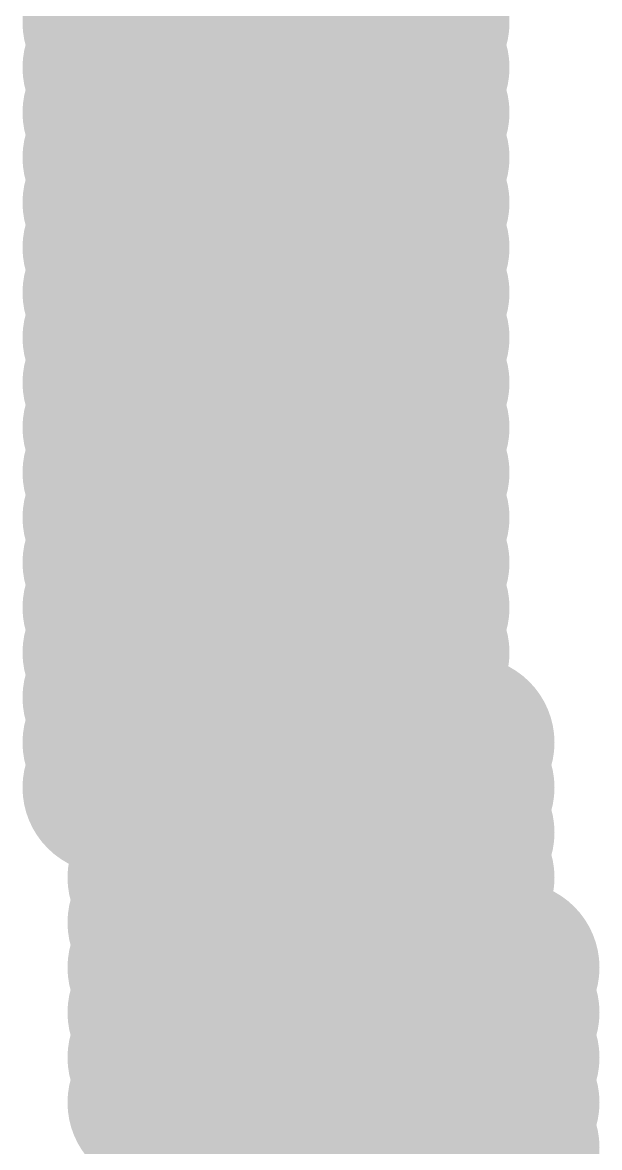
# Model space of a CAD drawing. Header units: inches. Extents: x -4.4 to 45.3, y -0.3 to 53.7.
# Drawn here: x 19.3587 to 19.6144, y 10.3869 to 10.8854 of the extents above; entities that cross this region are included whole.
import ezdxf

# ---------------------------------------------------------------- set-up
doc = ezdxf.new("R2010")
doc.units = ezdxf.units.IN
doc.layers.add('Bottom Overlay', color=54, linetype='Continuous')

msp = doc.modelspace()

# ---------------------------------------------------------------- linework, layer by layer
at = {"layer": 'Bottom Overlay'}
for points in [[(19.39683, 10.90538, 0.0762, 0.0762, 0), (19.43671, 10.90538, 0.0762, 0.0762, 0)], [(19.49653, 10.90538, 0.0762, 0.0762, 0), (19.53641, 10.90538, 0.0762, 0.0762, 0)], [(19.39683, 10.88544, 0.0762, 0.0762, 0), (19.43671, 10.88544, 0.0762, 0.0762, 0)], [(19.49653, 10.88544, 0.0762, 0.0762, 0), (19.53641, 10.88544, 0.0762, 0.0762, 0)], [(19.39683, 10.8655, 0.0762, 0.0762, 0), (19.43671, 10.8655, 0.0762, 0.0762, 0)], [(19.49653, 10.8655, 0.0762, 0.0762, 0), (19.53641, 10.8655, 0.0762, 0.0762, 0)], [(19.39683, 10.84556, 0.0762, 0.0762, 0), (19.43671, 10.84556, 0.0762, 0.0762, 0)], [(19.49653, 10.84556, 0.0762, 0.0762, 0), (19.53641, 10.84556, 0.0762, 0.0762, 0)], [(19.39683, 10.82562, 0.0762, 0.0762, 0), (19.43671, 10.82562, 0.0762, 0.0762, 0)], [(19.49653, 10.82562, 0.0762, 0.0762, 0), (19.53641, 10.82562, 0.0762, 0.0762, 0)], [(19.39683, 10.80568, 0.0762, 0.0762, 0), (19.43671, 10.80568, 0.0762, 0.0762, 0)], [(19.49653, 10.80568, 0.0762, 0.0762, 0), (19.53641, 10.80568, 0.0762, 0.0762, 0)], [(19.39683, 10.78574, 0.0762, 0.0762, 0), (19.43671, 10.78574, 0.0762, 0.0762, 0)], [(19.49653, 10.78574, 0.0762, 0.0762, 0), (19.53641, 10.78574, 0.0762, 0.0762, 0)], [(19.39683, 10.7658, 0.0762, 0.0762, 0), (19.43671, 10.7658, 0.0762, 0.0762, 0)], [(19.49653, 10.7658, 0.0762, 0.0762, 0), (19.53641, 10.7658, 0.0762, 0.0762, 0)], [(19.39683, 10.74586, 0.0762, 0.0762, 0), (19.43671, 10.74586, 0.0762, 0.0762, 0)], [(19.49653, 10.74586, 0.0762, 0.0762, 0), (19.53641, 10.74586, 0.0762, 0.0762, 0)], [(19.39683, 10.72592, 0.0762, 0.0762, 0), (19.43671, 10.72592, 0.0762, 0.0762, 0)], [(19.49653, 10.72592, 0.0762, 0.0762, 0), (19.53641, 10.72592, 0.0762, 0.0762, 0)], [(19.39683, 10.70598, 0.0762, 0.0762, 0), (19.43671, 10.70598, 0.0762, 0.0762, 0)], [(19.49653, 10.70598, 0.0762, 0.0762, 0), (19.53641, 10.70598, 0.0762, 0.0762, 0)], [(19.39683, 10.68604, 0.0762, 0.0762, 0), (19.45665, 10.68604, 0.0762, 0.0762, 0)], [(19.49653, 10.68604, 0.0762, 0.0762, 0), (19.53641, 10.68604, 0.0762, 0.0762, 0)], [(19.39683, 10.6661, 0.0762, 0.0762, 0), (19.45665, 10.6661, 0.0762, 0.0762, 0)], [(19.49653, 10.6661, 0.0762, 0.0762, 0), (19.53641, 10.6661, 0.0762, 0.0762, 0)], [(19.39683, 10.64616, 0.0762, 0.0762, 0), (19.45665, 10.64616, 0.0762, 0.0762, 0)], [(19.49653, 10.64616, 0.0762, 0.0762, 0), (19.53641, 10.64616, 0.0762, 0.0762, 0)], [(19.39683, 10.62621, 0.0762, 0.0762, 0), (19.45665, 10.62621, 0.0762, 0.0762, 0)], [(19.49653, 10.62621, 0.0762, 0.0762, 0), (19.53641, 10.62621, 0.0762, 0.0762, 0)], [(19.39683, 10.60628, 0.0762, 0.0762, 0), (19.45665, 10.60628, 0.0762, 0.0762, 0)], [(19.49653, 10.60628, 0.0762, 0.0762, 0), (19.53641, 10.60628, 0.0762, 0.0762, 0)], [(19.39683, 10.58634, 0.0762, 0.0762, 0), (19.45665, 10.58634, 0.0762, 0.0762, 0)], [(19.49653, 10.58634, 0.0762, 0.0762, 0), (19.53641, 10.58634, 0.0762, 0.0762, 0)], [(19.39683, 10.56639, 0.0762, 0.0762, 0), (19.45665, 10.56639, 0.0762, 0.0762, 0)], [(19.51647, 10.56639, 0.0762, 0.0762, 0), (19.55635, 10.56639, 0.0762, 0.0762, 0)], [(19.39683, 10.54646, 0.0762, 0.0762, 0), (19.45665, 10.54646, 0.0762, 0.0762, 0)], [(19.51647, 10.54646, 0.0762, 0.0762, 0), (19.55635, 10.54646, 0.0762, 0.0762, 0)], [(19.41677, 10.52652, 0.0762, 0.0762, 0), (19.45665, 10.52652, 0.0762, 0.0762, 0)], [(19.51647, 10.52652, 0.0762, 0.0762, 0), (19.55635, 10.52652, 0.0762, 0.0762, 0)], [(19.41677, 10.50657, 0.0762, 0.0762, 0), (19.45665, 10.50657, 0.0762, 0.0762, 0)], [(19.51647, 10.50657, 0.0762, 0.0762, 0), (19.55635, 10.50657, 0.0762, 0.0762, 0)], [(19.41677, 10.48663, 0.0762, 0.0762, 0), (19.45665, 10.48663, 0.0762, 0.0762, 0)], [(19.51647, 10.48663, 0.0762, 0.0762, 0), (19.55635, 10.48663, 0.0762, 0.0762, 0)], [(19.41677, 10.46669, 0.0762, 0.0762, 0), (19.45665, 10.46669, 0.0762, 0.0762, 0)], [(19.51647, 10.46669, 0.0762, 0.0762, 0), (19.57629, 10.46669, 0.0762, 0.0762, 0)], [(19.41677, 10.44675, 0.0762, 0.0762, 0), (19.45665, 10.44675, 0.0762, 0.0762, 0)], [(19.51647, 10.44675, 0.0762, 0.0762, 0), (19.57629, 10.44675, 0.0762, 0.0762, 0)], [(19.41677, 10.42681, 0.0762, 0.0762, 0), (19.45665, 10.42681, 0.0762, 0.0762, 0)], [(19.51647, 10.42681, 0.0762, 0.0762, 0), (19.57629, 10.42681, 0.0762, 0.0762, 0)], [(19.41677, 10.40688, 0.0762, 0.0762, 0), (19.47659, 10.40688, 0.0762, 0.0762, 0)], [(19.53641, 10.40688, 0.0762, 0.0762, 0), (19.57629, 10.40688, 0.0762, 0.0762, 0)], [(19.43671, 10.38693, 0.0762, 0.0762, 0), (19.47659, 10.38693, 0.0762, 0.0762, 0)], [(19.53641, 10.38693, 0.0762, 0.0762, 0), (19.57629, 10.38693, 0.0762, 0.0762, 0)], [(19.43671, 10.36699, 0.0762, 0.0762, 0), (19.47659, 10.36699, 0.0762, 0.0762, 0)], [(19.53641, 10.36699, 0.0762, 0.0762, 0), (19.57629, 10.36699, 0.0762, 0.0762, 0)]]:
    msp.add_lwpolyline(points, format="xyseb", dxfattribs=at)
for points in [[(19.37778, 10.90538, 0.0381, 0.0381, 1), (19.41588, 10.90538, 0.0381, 0.0381, 1)], [(19.41766, 10.90538, 0.0381, 0.0381, 1), (19.45576, 10.90538, 0.0381, 0.0381, 1)], [(19.47748, 10.90538, 0.0381, 0.0381, 1), (19.51558, 10.90538, 0.0381, 0.0381, 1)], [(19.51736, 10.90538, 0.0381, 0.0381, 1), (19.55546, 10.90538, 0.0381, 0.0381, 1)], [(19.37778, 10.88544, 0.0381, 0.0381, 1), (19.41588, 10.88544, 0.0381, 0.0381, 1)], [(19.41766, 10.88544, 0.0381, 0.0381, 1), (19.45576, 10.88544, 0.0381, 0.0381, 1)], [(19.47748, 10.88544, 0.0381, 0.0381, 1), (19.51558, 10.88544, 0.0381, 0.0381, 1)], [(19.51736, 10.88544, 0.0381, 0.0381, 1), (19.55546, 10.88544, 0.0381, 0.0381, 1)], [(19.37778, 10.8655, 0.0381, 0.0381, 1), (19.41588, 10.8655, 0.0381, 0.0381, 1)], [(19.41766, 10.8655, 0.0381, 0.0381, 1), (19.45576, 10.8655, 0.0381, 0.0381, 1)], [(19.47748, 10.8655, 0.0381, 0.0381, 1), (19.51558, 10.8655, 0.0381, 0.0381, 1)], [(19.51736, 10.8655, 0.0381, 0.0381, 1), (19.55546, 10.8655, 0.0381, 0.0381, 1)], [(19.37778, 10.84556, 0.0381, 0.0381, 1), (19.41588, 10.84556, 0.0381, 0.0381, 1)], [(19.41766, 10.84556, 0.0381, 0.0381, 1), (19.45576, 10.84556, 0.0381, 0.0381, 1)], [(19.47748, 10.84556, 0.0381, 0.0381, 1), (19.51558, 10.84556, 0.0381, 0.0381, 1)], [(19.51736, 10.84556, 0.0381, 0.0381, 1), (19.55546, 10.84556, 0.0381, 0.0381, 1)], [(19.37778, 10.82562, 0.0381, 0.0381, 1), (19.41588, 10.82562, 0.0381, 0.0381, 1)], [(19.41766, 10.82562, 0.0381, 0.0381, 1), (19.45576, 10.82562, 0.0381, 0.0381, 1)], [(19.47748, 10.82562, 0.0381, 0.0381, 1), (19.51558, 10.82562, 0.0381, 0.0381, 1)], [(19.51736, 10.82562, 0.0381, 0.0381, 1), (19.55546, 10.82562, 0.0381, 0.0381, 1)], [(19.37778, 10.80568, 0.0381, 0.0381, 1), (19.41588, 10.80568, 0.0381, 0.0381, 1)], [(19.41766, 10.80568, 0.0381, 0.0381, 1), (19.45576, 10.80568, 0.0381, 0.0381, 1)], [(19.47748, 10.80568, 0.0381, 0.0381, 1), (19.51558, 10.80568, 0.0381, 0.0381, 1)], [(19.51736, 10.80568, 0.0381, 0.0381, 1), (19.55546, 10.80568, 0.0381, 0.0381, 1)], [(19.37778, 10.78574, 0.0381, 0.0381, 1), (19.41588, 10.78574, 0.0381, 0.0381, 1)], [(19.41766, 10.78574, 0.0381, 0.0381, 1), (19.45576, 10.78574, 0.0381, 0.0381, 1)], [(19.47748, 10.78574, 0.0381, 0.0381, 1), (19.51558, 10.78574, 0.0381, 0.0381, 1)], [(19.51736, 10.78574, 0.0381, 0.0381, 1), (19.55546, 10.78574, 0.0381, 0.0381, 1)], [(19.37778, 10.7658, 0.0381, 0.0381, 1), (19.41588, 10.7658, 0.0381, 0.0381, 1)], [(19.41766, 10.7658, 0.0381, 0.0381, 1), (19.45576, 10.7658, 0.0381, 0.0381, 1)], [(19.47748, 10.7658, 0.0381, 0.0381, 1), (19.51558, 10.7658, 0.0381, 0.0381, 1)], [(19.51736, 10.7658, 0.0381, 0.0381, 1), (19.55546, 10.7658, 0.0381, 0.0381, 1)], [(19.37778, 10.74586, 0.0381, 0.0381, 1), (19.41588, 10.74586, 0.0381, 0.0381, 1)], [(19.41766, 10.74586, 0.0381, 0.0381, 1), (19.45576, 10.74586, 0.0381, 0.0381, 1)], [(19.47748, 10.74586, 0.0381, 0.0381, 1), (19.51558, 10.74586, 0.0381, 0.0381, 1)], [(19.51736, 10.74586, 0.0381, 0.0381, 1), (19.55546, 10.74586, 0.0381, 0.0381, 1)], [(19.37778, 10.72592, 0.0381, 0.0381, 1), (19.41588, 10.72592, 0.0381, 0.0381, 1)], [(19.41766, 10.72592, 0.0381, 0.0381, 1), (19.45576, 10.72592, 0.0381, 0.0381, 1)], [(19.47748, 10.72592, 0.0381, 0.0381, 1), (19.51558, 10.72592, 0.0381, 0.0381, 1)], [(19.51736, 10.72592, 0.0381, 0.0381, 1), (19.55546, 10.72592, 0.0381, 0.0381, 1)], [(19.37778, 10.70598, 0.0381, 0.0381, 1), (19.41588, 10.70598, 0.0381, 0.0381, 1)], [(19.41766, 10.70598, 0.0381, 0.0381, 1), (19.45576, 10.70598, 0.0381, 0.0381, 1)], [(19.47748, 10.70598, 0.0381, 0.0381, 1), (19.51558, 10.70598, 0.0381, 0.0381, 1)], [(19.51736, 10.70598, 0.0381, 0.0381, 1), (19.55546, 10.70598, 0.0381, 0.0381, 1)], [(19.37778, 10.68604, 0.0381, 0.0381, 1), (19.41588, 10.68604, 0.0381, 0.0381, 1)], [(19.4376, 10.68604, 0.0381, 0.0381, 1), (19.4757, 10.68604, 0.0381, 0.0381, 1)], [(19.47748, 10.68604, 0.0381, 0.0381, 1), (19.51558, 10.68604, 0.0381, 0.0381, 1)], [(19.51736, 10.68604, 0.0381, 0.0381, 1), (19.55546, 10.68604, 0.0381, 0.0381, 1)], [(19.37778, 10.6661, 0.0381, 0.0381, 1), (19.41588, 10.6661, 0.0381, 0.0381, 1)], [(19.4376, 10.6661, 0.0381, 0.0381, 1), (19.4757, 10.6661, 0.0381, 0.0381, 1)], [(19.47748, 10.6661, 0.0381, 0.0381, 1), (19.51558, 10.6661, 0.0381, 0.0381, 1)], [(19.51736, 10.6661, 0.0381, 0.0381, 1), (19.55546, 10.6661, 0.0381, 0.0381, 1)], [(19.37778, 10.64616, 0.0381, 0.0381, 1), (19.41588, 10.64616, 0.0381, 0.0381, 1)], [(19.4376, 10.64616, 0.0381, 0.0381, 1), (19.4757, 10.64616, 0.0381, 0.0381, 1)], [(19.47748, 10.64616, 0.0381, 0.0381, 1), (19.51558, 10.64616, 0.0381, 0.0381, 1)], [(19.51736, 10.64616, 0.0381, 0.0381, 1), (19.55546, 10.64616, 0.0381, 0.0381, 1)], [(19.37778, 10.62621, 0.0381, 0.0381, 1), (19.41588, 10.62621, 0.0381, 0.0381, 1)], [(19.4376, 10.62621, 0.0381, 0.0381, 1), (19.4757, 10.62621, 0.0381, 0.0381, 1)], [(19.47748, 10.62621, 0.0381, 0.0381, 1), (19.51558, 10.62621, 0.0381, 0.0381, 1)], [(19.51736, 10.62621, 0.0381, 0.0381, 1), (19.55546, 10.62621, 0.0381, 0.0381, 1)], [(19.37778, 10.60628, 0.0381, 0.0381, 1), (19.41588, 10.60628, 0.0381, 0.0381, 1)], [(19.4376, 10.60628, 0.0381, 0.0381, 1), (19.4757, 10.60628, 0.0381, 0.0381, 1)], [(19.47748, 10.60628, 0.0381, 0.0381, 1), (19.51558, 10.60628, 0.0381, 0.0381, 1)], [(19.51736, 10.60628, 0.0381, 0.0381, 1), (19.55546, 10.60628, 0.0381, 0.0381, 1)], [(19.37778, 10.58634, 0.0381, 0.0381, 1), (19.41588, 10.58634, 0.0381, 0.0381, 1)], [(19.4376, 10.58634, 0.0381, 0.0381, 1), (19.4757, 10.58634, 0.0381, 0.0381, 1)], [(19.47748, 10.58634, 0.0381, 0.0381, 1), (19.51558, 10.58634, 0.0381, 0.0381, 1)], [(19.51736, 10.58634, 0.0381, 0.0381, 1), (19.55546, 10.58634, 0.0381, 0.0381, 1)], [(19.37778, 10.56639, 0.0381, 0.0381, 1), (19.41588, 10.56639, 0.0381, 0.0381, 1)], [(19.4376, 10.56639, 0.0381, 0.0381, 1), (19.4757, 10.56639, 0.0381, 0.0381, 1)], [(19.49742, 10.56639, 0.0381, 0.0381, 1), (19.53552, 10.56639, 0.0381, 0.0381, 1)], [(19.5373, 10.56639, 0.0381, 0.0381, 1), (19.5754, 10.56639, 0.0381, 0.0381, 1)], [(19.37778, 10.54646, 0.0381, 0.0381, 1), (19.41588, 10.54646, 0.0381, 0.0381, 1)], [(19.4376, 10.54646, 0.0381, 0.0381, 1), (19.4757, 10.54646, 0.0381, 0.0381, 1)], [(19.49742, 10.54646, 0.0381, 0.0381, 1), (19.53552, 10.54646, 0.0381, 0.0381, 1)], [(19.5373, 10.54646, 0.0381, 0.0381, 1), (19.5754, 10.54646, 0.0381, 0.0381, 1)], [(19.39772, 10.52652, 0.0381, 0.0381, 1), (19.43582, 10.52652, 0.0381, 0.0381, 1)], [(19.4376, 10.52652, 0.0381, 0.0381, 1), (19.4757, 10.52652, 0.0381, 0.0381, 1)], [(19.49742, 10.52652, 0.0381, 0.0381, 1), (19.53552, 10.52652, 0.0381, 0.0381, 1)], [(19.5373, 10.52652, 0.0381, 0.0381, 1), (19.5754, 10.52652, 0.0381, 0.0381, 1)], [(19.39772, 10.50657, 0.0381, 0.0381, 1), (19.43582, 10.50657, 0.0381, 0.0381, 1)], [(19.4376, 10.50657, 0.0381, 0.0381, 1), (19.4757, 10.50657, 0.0381, 0.0381, 1)], [(19.49742, 10.50657, 0.0381, 0.0381, 1), (19.53552, 10.50657, 0.0381, 0.0381, 1)], [(19.5373, 10.50657, 0.0381, 0.0381, 1), (19.5754, 10.50657, 0.0381, 0.0381, 1)], [(19.39772, 10.48663, 0.0381, 0.0381, 1), (19.43582, 10.48663, 0.0381, 0.0381, 1)], [(19.4376, 10.48663, 0.0381, 0.0381, 1), (19.4757, 10.48663, 0.0381, 0.0381, 1)], [(19.49742, 10.48663, 0.0381, 0.0381, 1), (19.53552, 10.48663, 0.0381, 0.0381, 1)], [(19.5373, 10.48663, 0.0381, 0.0381, 1), (19.5754, 10.48663, 0.0381, 0.0381, 1)], [(19.39772, 10.46669, 0.0381, 0.0381, 1), (19.43582, 10.46669, 0.0381, 0.0381, 1)], [(19.4376, 10.46669, 0.0381, 0.0381, 1), (19.4757, 10.46669, 0.0381, 0.0381, 1)], [(19.49742, 10.46669, 0.0381, 0.0381, 1), (19.53552, 10.46669, 0.0381, 0.0381, 1)], [(19.55724, 10.46669, 0.0381, 0.0381, 1), (19.59534, 10.46669, 0.0381, 0.0381, 1)], [(19.39772, 10.44675, 0.0381, 0.0381, 1), (19.43582, 10.44675, 0.0381, 0.0381, 1)], [(19.4376, 10.44675, 0.0381, 0.0381, 1), (19.4757, 10.44675, 0.0381, 0.0381, 1)], [(19.49742, 10.44675, 0.0381, 0.0381, 1), (19.53552, 10.44675, 0.0381, 0.0381, 1)], [(19.55724, 10.44675, 0.0381, 0.0381, 1), (19.59534, 10.44675, 0.0381, 0.0381, 1)], [(19.39772, 10.42681, 0.0381, 0.0381, 1), (19.43582, 10.42681, 0.0381, 0.0381, 1)], [(19.4376, 10.42681, 0.0381, 0.0381, 1), (19.4757, 10.42681, 0.0381, 0.0381, 1)], [(19.49742, 10.42681, 0.0381, 0.0381, 1), (19.53552, 10.42681, 0.0381, 0.0381, 1)], [(19.55724, 10.42681, 0.0381, 0.0381, 1), (19.59534, 10.42681, 0.0381, 0.0381, 1)], [(19.39772, 10.40688, 0.0381, 0.0381, 1), (19.43582, 10.40688, 0.0381, 0.0381, 1)], [(19.45754, 10.40688, 0.0381, 0.0381, 1), (19.49564, 10.40688, 0.0381, 0.0381, 1)], [(19.51736, 10.40688, 0.0381, 0.0381, 1), (19.55546, 10.40688, 0.0381, 0.0381, 1)], [(19.55724, 10.40688, 0.0381, 0.0381, 1), (19.59534, 10.40688, 0.0381, 0.0381, 1)], [(19.41766, 10.38693, 0.0381, 0.0381, 1), (19.45576, 10.38693, 0.0381, 0.0381, 1)], [(19.45754, 10.38693, 0.0381, 0.0381, 1), (19.49564, 10.38693, 0.0381, 0.0381, 1)], [(19.51736, 10.38693, 0.0381, 0.0381, 1), (19.55546, 10.38693, 0.0381, 0.0381, 1)], [(19.55724, 10.38693, 0.0381, 0.0381, 1), (19.59534, 10.38693, 0.0381, 0.0381, 1)], [(19.41766, 10.36699, 0.0381, 0.0381, 1), (19.45576, 10.36699, 0.0381, 0.0381, 1)], [(19.45754, 10.36699, 0.0381, 0.0381, 1), (19.49564, 10.36699, 0.0381, 0.0381, 1)], [(19.51736, 10.36699, 0.0381, 0.0381, 1), (19.55546, 10.36699, 0.0381, 0.0381, 1)], [(19.55724, 10.36699, 0.0381, 0.0381, 1), (19.59534, 10.36699, 0.0381, 0.0381, 1)]]:
    msp.add_lwpolyline(points, format="xyseb", close=True, dxfattribs=at)

doc.saveas('drawing.dxf')
